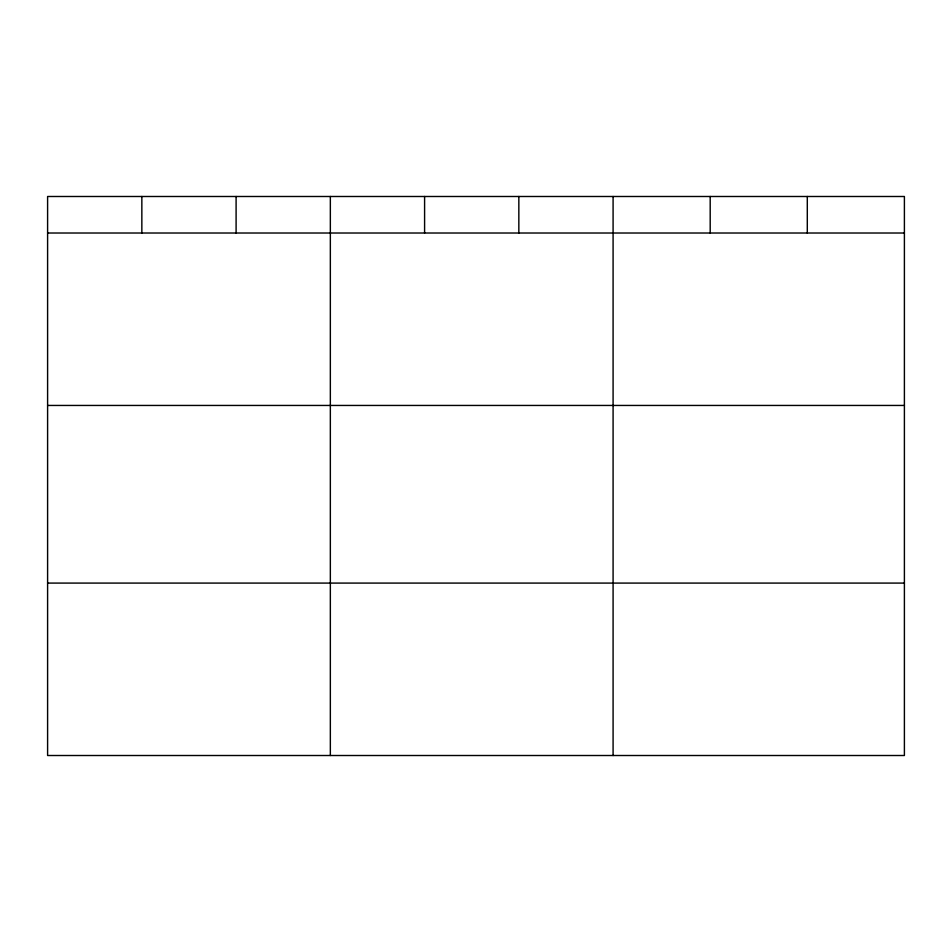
<?xml version="1.0" encoding="UTF-8"?>
<svg xmlns="http://www.w3.org/2000/svg" width="952" height="952" viewBox="0 0 952 952"><rect width="100%" height="100%" fill="white"/><g stroke="black" fill="none" stroke-linecap="round" stroke-linejoin="round"><path stroke-width="1.43" d="M904.4 405.445L904.4 196.493L47.6 196.493L47.6 755.507L904.4 755.507L904.4 405.445L47.6 405.445M47.6 233.014L904.4 233.014M47.6 583.088L904.4 583.088M807.296 196.493L807.296 233.014M710.192 196.493L710.192 233.014M613.088 196.493L613.088 755.507M518.84 196.493L518.84 233.014M424.592 196.493L424.592 233.014M330.344 196.493L330.344 755.507M236.096 196.493L236.096 233.014M141.848 196.493L141.848 233.014"/></g></svg>
